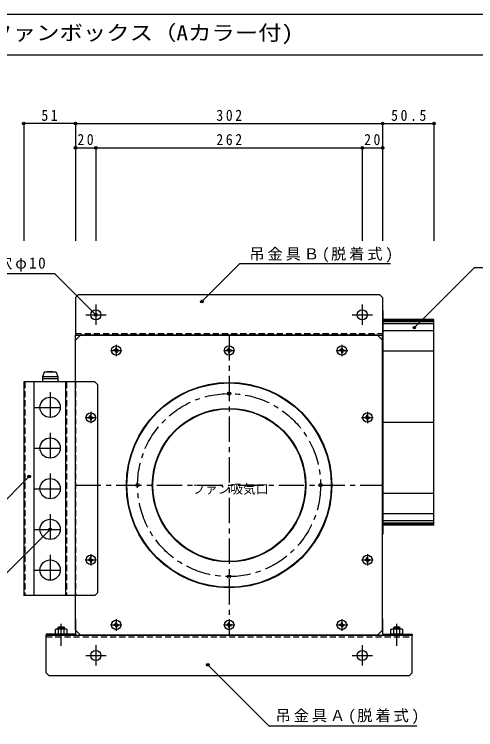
# Model space of a CAD drawing. Units: millimetres, scale not verified. Extents: x -1999 to 2121, y -738 to 667.
# Drawn here: x -1654 to -1201, y -37 to 667 of the extents above; entities that cross this region are included whole.
import ezdxf
from ezdxf.enums import TextEntityAlignment as Align

# ---------------------------------------------------------------- set-up
doc = ezdxf.new("R2010")
doc.units = ezdxf.units.MM
doc.header["$LTSCALE"] = 5
doc.header["$PDMODE"] = 32
doc.header["$PDSIZE"] = 2.5
for name, pattern in [('CHAIN1', [8, 5, -1, 1, -1]), ('CHAIN2', [12, 9, -1, 1, -1]), ('DASHED1', [1.8, 1.2, -0.6])]:
    doc.linetypes.add(name, pattern=pattern)
doc.layers.add('0-0', color=7, linetype='Continuous')
doc.layers.add('F-0', color=2, linetype='Continuous')
doc.styles.add('ＭＳ ゴシック', font='')
doc.styles.get('ＭＳ ゴシック').set_extended_font_data('MS Gothic')

msp = doc.modelspace()

# ---------------------------------------------------------------- linework, layer by layer
at = {"layer": '0-0', "color": 4}
for p, q in [((-1594.06, 559.46), (-1645.06, 559.46)), ((-1645.06, 559.46), (-1645.06, 443.998)), ((-1594.06, 559.46), (-1594.06, 443.998)), ((-1594.06, 559.46), (-1292.06, 559.46)), ((-1594.06, 559.46), (-1594.06, 443.998)), ((-1292.06, 559.46), (-1292.06, 443.998)), ((-1292.06, 559.46), (-1241.56, 559.46)), ((-1241.56, 559.46), (-1241.56, 443.998)), ((-1594.06, 535.623), (-1574.06, 535.623)), ((-1594.06, 535.623), (-1594.06, 443.998)), ((-1574.06, 535.623), (-1574.06, 443.998)), ((-1574.06, 535.623), (-1312.06, 535.623)), ((-1312.06, 535.623), (-1312.06, 443.998)), ((-1312.06, 535.623), (-1292.06, 535.623)), ((-1292.06, 535.623), (-1292.06, 443.998)), ((-1469.885, 384.366), (-1432.539, 421.712)), ((-1432.539, 421.712), (-1284.172, 421.712)), ((-1201.844, 417.772), (-1260.857, 358.759)), ((-1201.844, 417.772), (-1090.054, 417.772)), ((-1614.389, 411.687), (-1788.958, 411.687)), ((-1574.06, 371.358), (-1614.389, 411.687)), ((-1554.57, 337.459), (-1554.553, 338.578)), ((-1553.558, 337.459), (-1553.574, 338.578)), ((-1443.57, 337.459), (-1443.553, 338.578)), ((-1442.558, 337.459), (-1442.574, 338.578)), ((-1332.57, 337.459), (-1332.553, 338.578)), ((-1331.558, 337.459), (-1331.574, 338.578)), ((-1555.164, 336.865), (-1556.283, 336.848)), ((-1555.164, 335.852), (-1556.283, 335.869)), ((-1555.164, 336.865), (-1554.758, 337.053)), ((-1555.164, 335.852), (-1554.758, 335.664)), ((-1554.57, 337.459), (-1554.758, 337.053)), ((-1554.57, 335.258), (-1554.758, 335.664)), ((-1554.57, 335.258), (-1554.553, 334.139)), ((-1553.558, 335.258), (-1553.574, 334.139)), ((-1553.558, 337.459), (-1553.369, 337.053)), ((-1553.558, 335.258), (-1553.369, 335.664)), ((-1552.964, 336.865), (-1553.369, 337.053)), ((-1552.964, 335.852), (-1553.369, 335.664)), ((-1552.964, 336.865), (-1551.845, 336.848)), ((-1552.964, 335.852), (-1551.845, 335.869)), ((-1444.164, 336.865), (-1445.283, 336.848)), ((-1444.164, 335.852), (-1445.283, 335.869)), ((-1444.164, 336.865), (-1443.758, 337.053)), ((-1444.164, 335.852), (-1443.758, 335.664)), ((-1443.57, 337.459), (-1443.758, 337.053)), ((-1443.57, 335.258), (-1443.758, 335.664)), ((-1443.57, 335.258), (-1443.553, 334.139)), ((-1442.558, 335.258), (-1442.574, 334.139)), ((-1442.558, 337.459), (-1442.369, 337.053)), ((-1442.558, 335.258), (-1442.369, 335.664)), ((-1441.964, 336.865), (-1442.369, 337.053)), ((-1441.964, 335.852), (-1442.369, 335.664)), ((-1441.964, 336.865), (-1440.845, 336.848)), ((-1441.964, 335.852), (-1440.845, 335.869)), ((-1333.164, 336.865), (-1334.283, 336.848)), ((-1333.164, 335.852), (-1334.283, 335.869)), ((-1333.164, 336.865), (-1332.758, 337.053)), ((-1333.164, 335.852), (-1332.758, 335.664)), ((-1332.57, 337.459), (-1332.758, 337.053)), ((-1332.57, 335.258), (-1332.758, 335.664)), ((-1332.57, 335.258), (-1332.553, 334.139)), ((-1331.558, 335.258), (-1331.574, 334.139)), ((-1331.558, 337.459), (-1331.369, 337.053)), ((-1331.558, 335.258), (-1331.369, 335.664)), ((-1330.964, 336.865), (-1331.369, 337.053)), ((-1330.964, 335.852), (-1331.369, 335.664)), ((-1330.964, 336.865), (-1329.845, 336.848)), ((-1330.964, 335.852), (-1329.845, 335.869)), ((-1580.16, 270.865), (-1581.28, 270.848)), ((-1580.16, 269.852), (-1581.28, 269.869)), ((-1580.16, 270.865), (-1579.755, 271.053)), ((-1580.16, 269.852), (-1579.755, 269.664)), ((-1579.566, 271.459), (-1579.755, 271.053)), ((-1579.566, 269.258), (-1579.755, 269.664)), ((-1579.566, 271.459), (-1579.55, 272.578)), ((-1579.566, 269.258), (-1579.55, 268.139)), ((-1578.554, 271.459), (-1578.571, 272.578)), ((-1578.554, 269.258), (-1578.571, 268.139)), ((-1578.554, 271.459), (-1578.366, 271.053)), ((-1578.554, 269.258), (-1578.366, 269.664)), ((-1577.96, 270.865), (-1578.366, 271.053)), ((-1577.96, 269.852), (-1578.366, 269.664)), ((-1577.96, 270.865), (-1576.841, 270.848)), ((-1577.96, 269.852), (-1576.841, 269.869)), ((-1308.16, 270.865), (-1309.28, 270.848)), ((-1308.16, 269.852), (-1309.28, 269.869)), ((-1308.16, 270.865), (-1307.755, 271.053)), ((-1308.16, 269.852), (-1307.755, 269.664)), ((-1307.566, 271.459), (-1307.755, 271.053)), ((-1307.566, 269.258), (-1307.755, 269.664)), ((-1307.566, 271.459), (-1307.55, 272.578)), ((-1307.566, 269.258), (-1307.55, 268.139)), ((-1306.554, 271.459), (-1306.571, 272.578)), ((-1306.554, 269.258), (-1306.571, 268.139)), ((-1306.554, 271.459), (-1306.366, 271.053)), ((-1306.554, 269.258), (-1306.366, 269.664)), ((-1305.96, 270.865), (-1306.366, 271.053)), ((-1305.96, 269.852), (-1306.366, 269.664)), ((-1305.96, 270.865), (-1304.841, 270.848)), ((-1305.96, 269.852), (-1304.841, 269.869)), ((-1639.676, 212.354), (-1677.562, 174.468)), ((-1619.06, 160.358), (-1696.973, 82.446)), ((-1580.16, 130.865), (-1581.28, 130.848)), ((-1580.16, 129.852), (-1581.28, 129.869)), ((-1580.16, 130.865), (-1579.755, 131.053)), ((-1580.16, 129.852), (-1579.755, 129.664)), ((-1579.566, 131.459), (-1579.755, 131.053)), ((-1579.566, 129.258), (-1579.755, 129.664)), ((-1579.566, 131.459), (-1579.55, 132.578)), ((-1579.566, 129.258), (-1579.55, 128.139)), ((-1578.554, 131.459), (-1578.571, 132.578)), ((-1578.554, 129.258), (-1578.571, 128.139)), ((-1578.554, 131.459), (-1578.366, 131.053)), ((-1578.554, 129.258), (-1578.366, 129.664)), ((-1577.96, 130.865), (-1578.366, 131.053)), ((-1577.96, 129.852), (-1578.366, 129.664)), ((-1577.96, 130.865), (-1576.841, 130.848)), ((-1577.96, 129.852), (-1576.841, 129.869)), ((-1308.16, 130.865), (-1309.28, 130.848)), ((-1308.16, 129.852), (-1309.28, 129.869)), ((-1308.16, 130.865), (-1307.755, 131.053)), ((-1308.16, 129.852), (-1307.755, 129.664)), ((-1307.566, 131.459), (-1307.755, 131.053)), ((-1307.566, 129.258), (-1307.755, 129.664)), ((-1307.566, 131.459), (-1307.55, 132.578)), ((-1307.566, 129.258), (-1307.55, 128.139)), ((-1306.554, 131.459), (-1306.571, 132.578)), ((-1306.554, 129.258), (-1306.571, 128.139)), ((-1306.554, 131.459), (-1306.366, 131.053)), ((-1306.554, 129.258), (-1306.366, 129.664)), ((-1305.96, 130.865), (-1306.366, 131.053)), ((-1305.96, 129.852), (-1306.366, 129.664)), ((-1305.96, 130.865), (-1304.841, 130.848)), ((-1305.96, 129.852), (-1304.841, 129.869)), ((-1611.06, 63.917), (-1610.519, 64.458)), ((-1611.06, 63.917), (-1605.06, 63.917)), ((-1611.06, 62.358), (-1611.06, 63.917)), ((-1610.519, 64.458), (-1605.602, 64.458)), ((-1610.519, 62.358), (-1610.519, 64.458)), ((-1609.31, 64.458), (-1609.31, 64.458)), ((-1608.06, 64.458), (-1608.06, 64.458)), ((-1605.602, 64.458), (-1605.06, 63.917)), ((-1605.602, 62.358), (-1605.602, 64.458)), ((-1605.06, 62.358), (-1605.06, 63.917)), ((-1555.16, 66.865), (-1556.28, 66.848)), ((-1555.16, 65.852), (-1556.28, 65.869)), ((-1555.16, 66.865), (-1554.755, 67.053)), ((-1555.16, 65.852), (-1554.755, 65.664)), ((-1554.566, 67.459), (-1554.755, 67.053)), ((-1554.566, 65.258), (-1554.755, 65.664)), ((-1554.566, 67.459), (-1554.55, 68.578)), ((-1554.566, 65.258), (-1554.55, 64.139)), ((-1553.554, 67.459), (-1553.571, 68.578)), ((-1553.554, 65.258), (-1553.571, 64.139)), ((-1553.554, 67.459), (-1553.366, 67.053)), ((-1553.554, 65.258), (-1553.366, 65.664)), ((-1552.96, 66.865), (-1553.366, 67.053)), ((-1552.96, 65.852), (-1553.366, 65.664)), ((-1552.96, 66.865), (-1551.841, 66.848)), ((-1552.96, 65.852), (-1551.841, 65.869)), ((-1444.16, 66.865), (-1445.28, 66.848)), ((-1444.16, 65.852), (-1445.28, 65.869)), ((-1444.16, 66.865), (-1443.755, 67.053)), ((-1444.16, 65.852), (-1443.755, 65.664)), ((-1443.566, 67.459), (-1443.755, 67.053)), ((-1443.566, 65.258), (-1443.755, 65.664)), ((-1443.566, 67.459), (-1443.55, 68.578)), ((-1443.566, 65.258), (-1443.55, 64.139)), ((-1442.554, 67.459), (-1442.571, 68.578)), ((-1442.554, 65.258), (-1442.571, 64.139)), ((-1442.554, 67.459), (-1442.366, 67.053)), ((-1442.554, 65.258), (-1442.366, 65.664)), ((-1441.96, 66.865), (-1442.366, 67.053)), ((-1441.96, 65.852), (-1442.366, 65.664)), ((-1441.96, 66.865), (-1440.841, 66.848)), ((-1441.96, 65.852), (-1440.841, 65.869)), ((-1333.16, 66.865), (-1334.28, 66.848)), ((-1333.16, 65.852), (-1334.28, 65.869)), ((-1333.16, 66.865), (-1332.755, 67.053)), ((-1333.16, 65.852), (-1332.755, 65.664)), ((-1332.566, 67.459), (-1332.755, 67.053)), ((-1332.566, 65.258), (-1332.755, 65.664)), ((-1332.566, 67.459), (-1332.55, 68.578)), ((-1332.566, 65.258), (-1332.55, 64.139)), ((-1331.554, 67.459), (-1331.571, 68.578)), ((-1331.554, 65.258), (-1331.571, 64.139)), ((-1331.554, 67.459), (-1331.366, 67.053)), ((-1331.554, 65.258), (-1331.366, 65.664)), ((-1330.96, 66.865), (-1331.366, 67.053)), ((-1330.96, 65.852), (-1331.366, 65.664)), ((-1330.96, 66.865), (-1329.841, 66.848)), ((-1330.96, 65.852), (-1329.841, 65.869)), ((-1281.06, 63.917), (-1280.519, 64.458)), ((-1281.06, 63.917), (-1275.06, 63.917)), ((-1281.06, 62.358), (-1281.06, 63.917)), ((-1280.519, 64.458), (-1275.602, 64.458)), ((-1280.519, 62.358), (-1280.519, 64.458)), ((-1279.31, 64.458), (-1279.31, 64.458)), ((-1278.06, 64.458), (-1278.06, 64.458)), ((-1275.602, 64.458), (-1275.06, 63.917)), ((-1275.602, 62.358), (-1275.602, 64.458)), ((-1275.06, 62.358), (-1275.06, 63.917)), ((-1602.287, 57.358), (-1613.834, 57.358)), ((-1603.16, 62.358), (-1612.96, 62.358)), ((-1610.947, 57.358), (-1610.947, 61.854)), ((-1605.174, 57.358), (-1605.174, 61.854)), ((-1272.287, 57.358), (-1283.834, 57.358)), ((-1273.16, 62.358), (-1282.96, 62.358)), ((-1280.947, 57.358), (-1280.947, 61.854)), ((-1275.174, 57.358), (-1275.174, 61.854)), ((-1463.94, 27.118), (-1404.117, -32.705)), ((-1404.117, -32.705), (-1258.496, -32.705))]:
    msp.add_line(p, q, dxfattribs=at)
at = {"layer": '0-0'}
for p, q in [((-1591.06, 391.358), (-1594.06, 388.358)), ((-1594.06, 388.358), (-1594.06, 351.358)), ((-1591.06, 391.358), (-1295.06, 391.358)), ((-1295.06, 391.358), (-1292.06, 388.358)), ((-1292.06, 388.358), (-1292.06, 351.358)), ((-1241.56, 366.108), (-1291.56, 366.108)), ((-1241.56, 365.608), (-1291.56, 365.608)), ((-1241.56, 364.608), (-1291.56, 364.608)), ((-1241.56, 362.608), (-1291.56, 362.608)), ((-1241.56, 355.608), (-1291.56, 355.608)), ((-1594.06, 351.358), (-1292.06, 351.358)), ((-1594.06, 325.358), (-1594.06, 351.358)), ((-1594.06, 305.358), (-1594.06, 351.358)), ((-1589.06, 351.358), (-1594.06, 346.358)), ((-1297.06, 351.358), (-1589.06, 351.358)), ((-1297.06, 351.358), (-1292.06, 346.358)), ((-1292.06, 71.358), (-1292.06, 351.358)), ((-1241.56, 335.608), (-1291.56, 335.608)), ((-1292.06, 76.358), (-1292.06, 321.358)), ((-1611.56, 310.358), (-1626.56, 310.358)), ((-1626.56, 310.358), (-1626.56, 308.358)), ((-1613.06, 314.858), (-1611.56, 310.358)), ((-1611.56, 310.358), (-1611.56, 308.358)), ((-1645.06, 305.358), (-1645.06, 95.358)), ((-1575.06, 305.358), (-1645.06, 305.358)), ((-1635.06, 305.358), (-1635.06, 95.358)), ((-1626.56, 308.358), (-1626.56, 305.358)), ((-1611.56, 308.358), (-1626.56, 308.358)), ((-1604.06, 305.358), (-1604.06, 95.358)), ((-1575.06, 305.358), (-1572.06, 302.358)), ((-1572.06, 98.358), (-1572.06, 302.358)), ((-1241.56, 265.608), (-1291.56, 265.608)), ((-1241.56, 265.608), (-1291.56, 265.608)), ((-1241.56, 195.608), (-1291.56, 195.608)), ((-1241.56, 175.608), (-1291.56, 175.608)), ((-1241.56, 168.608), (-1291.56, 168.608)), ((-1241.56, 166.608), (-1291.56, 166.608)), ((-1241.56, 165.608), (-1291.56, 165.608)), ((-1241.56, 165.108), (-1291.56, 165.108)), ((-1241.56, 164.608), (-1291.56, 164.608)), ((-1291.56, 155.608), (-1292.06, 155.608)), ((-1575.06, 95.358), (-1645.06, 95.358)), ((-1594.06, 72.358), (-1594.06, 95.358)), ((-1594.06, 71.358), (-1594.06, 95.358)), ((-1572.06, 98.358), (-1575.06, 95.358)), ((-1594.06, 72.358), (-1594.06, 57.358)), ((-1292.06, 61.358), (-1292.06, 76.358)), ((-1292.06, 72.358), (-1292.06, 57.358)), ((-1623.06, 57.358), (-1623.06, 56.358)), ((-1594.06, 57.358), (-1623.06, 57.358)), ((-1593.06, 56.358), (-1623.06, 56.358)), ((-1623.06, 56.358), (-1263.06, 56.358)), ((-1623.06, 19.358), (-1623.06, 56.358)), ((-1594.06, 61.358), (-1589.06, 56.358)), ((-1297.06, 56.358), (-1589.06, 56.358)), ((-1297.06, 56.358), (-1292.06, 61.358)), ((-1293.06, 56.358), (-1263.06, 56.358)), ((-1292.06, 57.358), (-1263.06, 57.358)), ((-1263.06, 57.358), (-1263.06, 56.358)), ((-1263.06, 19.358), (-1263.06, 56.358)), ((-1623.06, 19.358), (-1620.06, 16.358)), ((-1266.06, 16.358), (-1620.06, 16.358)), ((-1266.06, 16.358), (-1263.06, 19.358))]:
    msp.add_line(p, q, dxfattribs=at)
at = {"layer": '0-0', "color": 4, "linetype": 'CHAIN1'}
for p, q in [((-1574.06, 381.358), (-1574.06, 361.358)), ((-1312.06, 381.358), (-1312.06, 361.358)), ((-1584.06, 371.358), (-1564.06, 371.358)), ((-1322.06, 371.358), (-1302.06, 371.358)), ((-1443.06, 351.358), (-1443.06, 56.358)), ((-1554.064, 341.358), (-1554.064, 331.358)), ((-1554.06, 341.358), (-1554.06, 331.358)), ((-1443.064, 341.358), (-1443.064, 331.358)), ((-1443.06, 341.358), (-1443.06, 331.358)), ((-1332.064, 341.358), (-1332.064, 331.358)), ((-1332.06, 341.358), (-1332.06, 331.358)), ((-1559.064, 336.358), (-1549.064, 336.358)), ((-1559.06, 336.358), (-1549.06, 336.358)), ((-1448.064, 336.358), (-1438.064, 336.358)), ((-1448.06, 336.358), (-1438.06, 336.358)), ((-1337.064, 336.358), (-1327.064, 336.358)), ((-1337.06, 336.358), (-1327.06, 336.358)), ((-1619.06, 295.358), (-1619.06, 265.358)), ((-1634.06, 280.358), (-1604.06, 280.358)), ((-1579.06, 275.358), (-1579.06, 265.358)), ((-1307.06, 275.358), (-1307.06, 265.358)), ((-1584.06, 270.358), (-1574.06, 270.358)), ((-1312.06, 270.358), (-1302.06, 270.358)), ((-1619.06, 255.358), (-1619.06, 225.358)), ((-1634.06, 240.358), (-1604.06, 240.358)), ((-1619.06, 215.358), (-1619.06, 185.358)), ((-1634.06, 200.358), (-1604.06, 200.358)), ((-1594.06, 203.858), (-1292.06, 203.858)), ((-1619.06, 175.358), (-1619.06, 145.358)), ((-1634.06, 160.358), (-1604.06, 160.358)), ((-1619.06, 135.358), (-1619.06, 105.358)), ((-1579.06, 135.358), (-1579.06, 125.358)), ((-1307.06, 135.358), (-1307.06, 125.358)), ((-1584.06, 130.358), (-1574.06, 130.358)), ((-1312.06, 130.358), (-1302.06, 130.358)), ((-1634.06, 120.358), (-1604.06, 120.358)), ((-1554.06, 71.358), (-1554.06, 61.358)), ((-1554.06, 71.358), (-1554.06, 61.358)), ((-1443.06, 71.358), (-1443.06, 61.358)), ((-1443.06, 71.358), (-1443.06, 61.358)), ((-1332.06, 71.358), (-1332.06, 61.358)), ((-1332.06, 71.358), (-1332.06, 61.358)), ((-1608.06, 45.958), (-1608.06, 67.458)), ((-1559.06, 66.358), (-1549.06, 66.358)), ((-1559.06, 66.358), (-1549.06, 66.358)), ((-1448.06, 66.358), (-1438.06, 66.358)), ((-1448.06, 66.358), (-1438.06, 66.358)), ((-1337.06, 66.358), (-1327.06, 66.358)), ((-1337.06, 66.358), (-1327.06, 66.358)), ((-1278.06, 45.958), (-1278.06, 67.458)), ((-1574.06, 46.358), (-1574.06, 26.358)), ((-1312.06, 46.358), (-1312.06, 26.358)), ((-1584.06, 36.358), (-1564.06, 36.358)), ((-1322.06, 36.358), (-1302.06, 36.358))]:
    msp.add_line(p, q, dxfattribs=at)
at = {"layer": '0-0', "linetype": 'DASHED1'}
for p, q in [((-1594.06, 352.958), (-1292.06, 352.958)), ((-1644.06, 305.358), (-1644.06, 95.358)), ((-1603.06, 305.358), (-1603.06, 95.358)), ((-1594.06, 305.358), (-1594.06, 95.358)), ((-1623.06, 54.758), (-1263.06, 54.758))]:
    msp.add_line(p, q, dxfattribs=at)
at = {"layer": '0-0', "color": 4, "linetype": 'CHAIN2'}
for p, q in [((-1554.064, 342.008), (-1554.064, 330.708)), ((-1443.064, 342.008), (-1443.064, 330.708)), ((-1332.064, 342.008), (-1332.064, 330.708)), ((-1559.714, 336.358), (-1548.414, 336.358)), ((-1448.714, 336.358), (-1437.414, 336.358)), ((-1337.714, 336.358), (-1326.414, 336.358)), ((-1579.06, 276.008), (-1579.06, 264.708)), ((-1307.06, 276.008), (-1307.06, 264.708)), ((-1584.71, 270.358), (-1573.41, 270.358)), ((-1312.71, 270.358), (-1301.41, 270.358)), ((-1579.06, 136.008), (-1579.06, 124.708)), ((-1307.06, 136.008), (-1307.06, 124.708)), ((-1584.71, 130.358), (-1573.41, 130.358)), ((-1312.71, 130.358), (-1301.41, 130.358)), ((-1554.06, 72.008), (-1554.06, 60.708)), ((-1443.06, 72.008), (-1443.06, 60.708)), ((-1332.06, 72.008), (-1332.06, 60.708)), ((-1559.71, 66.358), (-1548.41, 66.358)), ((-1448.71, 66.358), (-1437.41, 66.358)), ((-1337.71, 66.358), (-1326.41, 66.358))]:
    msp.add_line(p, q, dxfattribs=at)
at = {"layer": '0-0'}
for points in [[(-1291.56, 155.608), (-1291.56, 375.608), (-1292.06, 375.608)], [(-1241.56, 164.608), (-1241.56, 366.608), (-1291.56, 366.608)], [(-1594.06, 61.358), (-1594.06, 76.358), (-1594.06, 321.358), (-1594.06, 346.358)], [(-1613.06, 314.858), (-1625.06, 314.858), (-1626.56, 310.358)], [(-1611.56, 308.358), (-1611.56, 305.358), (-1626.56, 305.358)]]:
    msp.add_lwpolyline(points, dxfattribs=at)
at = {"layer": '0-0', "color": 4}
for points in [[(-1613.834, 57.358), (-1613.834, 61.854), (-1612.96, 62.358)], [(-1602.287, 57.358), (-1602.287, 61.854), (-1603.16, 62.358)], [(-1283.834, 57.358), (-1283.834, 61.854), (-1282.96, 62.358)], [(-1272.287, 57.358), (-1272.287, 61.854), (-1273.16, 62.358)]]:
    msp.add_lwpolyline(points, dxfattribs=at)
at = {"layer": '0-0'}
for centre, radius in [((-1574.06, 371.358), 5), ((-1312.06, 371.358), 5), ((-1443.06, 203.858), 101), ((-1443.06, 203.858), 100.5), ((-1443.06, 293.858), 1.65), ((-1619.06, 280.358), 10), ((-1443.06, 203.858), 75.5), ((-1443.06, 203.858), 75), ((-1619.06, 240.358), 10), ((-1619.06, 200.358), 10), ((-1533.06, 203.858), 1.65), ((-1353.06, 203.858), 1.65), ((-1619.06, 160.358), 10), ((-1619.06, 120.358), 10), ((-1443.06, 113.858), 1.65), ((-1574.06, 36.358), 5), ((-1312.06, 36.358), 5)]:
    msp.add_circle(centre, radius, dxfattribs=at)
at = {"layer": '0-0', "color": 4}
for centre in [(-1554.064, 336.358), (-1443.064, 336.358), (-1332.064, 336.358), (-1579.06, 270.358), (-1307.06, 270.358), (-1579.06, 130.358), (-1307.06, 130.358), (-1554.06, 66.358), (-1443.06, 66.358), (-1332.06, 66.358)]:
    msp.add_circle(centre, 4.65, dxfattribs=at)
at = {"layer": '0-0', "color": 4, "linetype": 'CHAIN1'}
msp.add_circle((-1443.06, 203.858), 90, dxfattribs=at)
at = {"layer": '0-0', "color": 4}
for centre, radius, start, end in [((-1554.064, 336.358), 2.273, 77.56226, 102.43773), ((-1443.064, 336.358), 2.273, 77.56226, 102.43773), ((-1332.064, 336.358), 2.273, 77.56226, 102.43773), ((-1554.064, 336.358), 2.273, 167.56226, 192.43773), ((-1554.064, 336.358), 2.273, 257.56226, 282.43773), ((-1554.064, 336.358), 2.273, 347.56226, 12.43773), ((-1443.064, 336.358), 2.273, 167.56226, 192.43773), ((-1443.064, 336.358), 2.273, 257.56226, 282.43773), ((-1443.064, 336.358), 2.273, 347.56226, 12.43773), ((-1332.064, 336.358), 2.273, 167.56226, 192.43773), ((-1332.064, 336.358), 2.273, 257.56226, 282.43773), ((-1332.064, 336.358), 2.273, 347.56226, 12.43773), ((-1579.06, 270.358), 2.273, 167.56226, 192.43773), ((-1579.06, 270.358), 2.273, 77.56226, 102.43773), ((-1579.06, 270.358), 2.273, 257.56226, 282.43773), ((-1579.06, 270.358), 2.273, 347.56226, 12.43773), ((-1307.06, 270.358), 2.273, 167.56226, 192.43773), ((-1307.06, 270.358), 2.273, 77.56226, 102.43773), ((-1307.06, 270.358), 2.273, 257.56226, 282.43773), ((-1307.06, 270.358), 2.273, 347.56226, 12.43773), ((-1579.06, 130.358), 2.273, 167.56226, 192.43773), ((-1579.06, 130.358), 2.273, 77.56226, 102.43773), ((-1579.06, 130.358), 2.273, 257.56226, 282.43773), ((-1579.06, 130.358), 2.273, 347.56226, 12.43773), ((-1307.06, 130.358), 2.273, 167.56226, 192.43773), ((-1307.06, 130.358), 2.273, 77.56226, 102.43773), ((-1307.06, 130.358), 2.273, 257.56226, 282.43773), ((-1307.06, 130.358), 2.273, 347.56226, 12.43773), ((-1554.06, 66.358), 2.273, 167.56226, 192.43773), ((-1554.06, 66.358), 2.273, 77.56226, 102.43773), ((-1554.06, 66.358), 2.273, 257.56226, 282.43773), ((-1554.06, 66.358), 2.273, 347.56226, 12.43773), ((-1443.06, 66.358), 2.273, 167.56226, 192.43773), ((-1443.06, 66.358), 2.273, 77.56226, 102.43773), ((-1443.06, 66.358), 2.273, 257.56226, 282.43773), ((-1443.06, 66.358), 2.273, 347.56226, 12.43773), ((-1332.06, 66.358), 2.273, 167.56226, 192.43773), ((-1332.06, 66.358), 2.273, 77.56226, 102.43773), ((-1332.06, 66.358), 2.273, 257.56226, 282.43773), ((-1332.06, 66.358), 2.273, 347.56226, 12.43773), ((-1612.39, 59.745), 2.556, 55.61586, 124.38412), ((-1608.06, 52.747), 9.553, 72.41209, 107.58789), ((-1603.73, 59.745), 2.556, 55.61586, 124.38412), ((-1282.39, 59.745), 2.556, 55.61586, 124.38412), ((-1278.06, 52.747), 9.553, 72.41209, 107.58789), ((-1273.73, 59.745), 2.556, 55.61586, 124.38412)]:
    msp.add_arc(centre, radius, start, end, dxfattribs=at)
at = {"layer": '0-0'}
msp.add_arc((-1619.06, 284.858), 30.5, 79.61114, 100.38886, dxfattribs=at)
at = {"layer": '0-0', "color": 5}
for p in [(-1645.06, 559.46), (-1594.06, 559.46), (-1292.06, 559.46), (-1241.56, 559.46), (-1594.06, 535.623), (-1574.06, 535.623), (-1312.06, 535.623), (-1292.06, 535.623), (-1469.885, 384.366), (-1574.06, 371.358), (-1260.857, 358.759), (-1639.676, 212.354), (-1619.06, 160.358), (-1463.94, 27.118)]:
    msp.add_point(p, dxfattribs=at)
at = {"layer": 'F-0', "color": 5}
msp.add_line((-1999.481, 626.911), (20.519, 626.911), dxfattribs=at)
msp.add_lwpolyline([(-1999.481, -738.089), (-1999.481, 666.911), (20.519, 666.911)], dxfattribs=at)

# ---------------------------------------------------------------- texts
at = {"layer": '0-0', "color": 4, "style": 'ＭＳ ゴシック'}
msp.add_text('ファン吸気口', height=9.164, dxfattribs=at).set_placement((-1479.316, 192.795), align=Align.BOTTOM_LEFT)
at = {"layer": '0-0', "char_height": 11, "attachment_point": 7, "style": 'ＭＳ ゴシック'}
for s, insert in [('\\T1.36;\\W0.9;51', (-1627.685, 561.96)), ('\\T1.38;\\W0.9;302', (-1455.56, 561.96)), ('\\T1.38;\\W0.9;50.5', (-1283.685, 561.96)), ('\\T1.36;\\W0.9;20', (-1592.185, 538.123)), ('\\T1.38;\\W0.9;262', (-1455.56, 538.123)), ('\\T1.36;\\W0.9;20', (-1310.185, 538.123)), ('\\T1.19;吊金具Ｂ(脱着式)', (-1423.128, 422.846)), ('\\T1.19;天吊用ボルト穴φ10', (-1778.335, 413.863)), ('\\T1.19;吊金具Ａ(脱着式)', (-1397.354, -31.145))]:
    msp.add_mtext(s, dxfattribs=dict(at, insert=insert))
at = {"layer": 'F-0', "color": 7, "style": 'ＭＳ ゴシック', "width": 1.15}
msp.add_text('陽のまど・SS-F16型ソーラーファンボックス（Aカラー付)', height=14.66, dxfattribs=at).set_placement((-1977.627, 637.014), align=Align.BOTTOM_LEFT)

doc.saveas('drawing.dxf')
